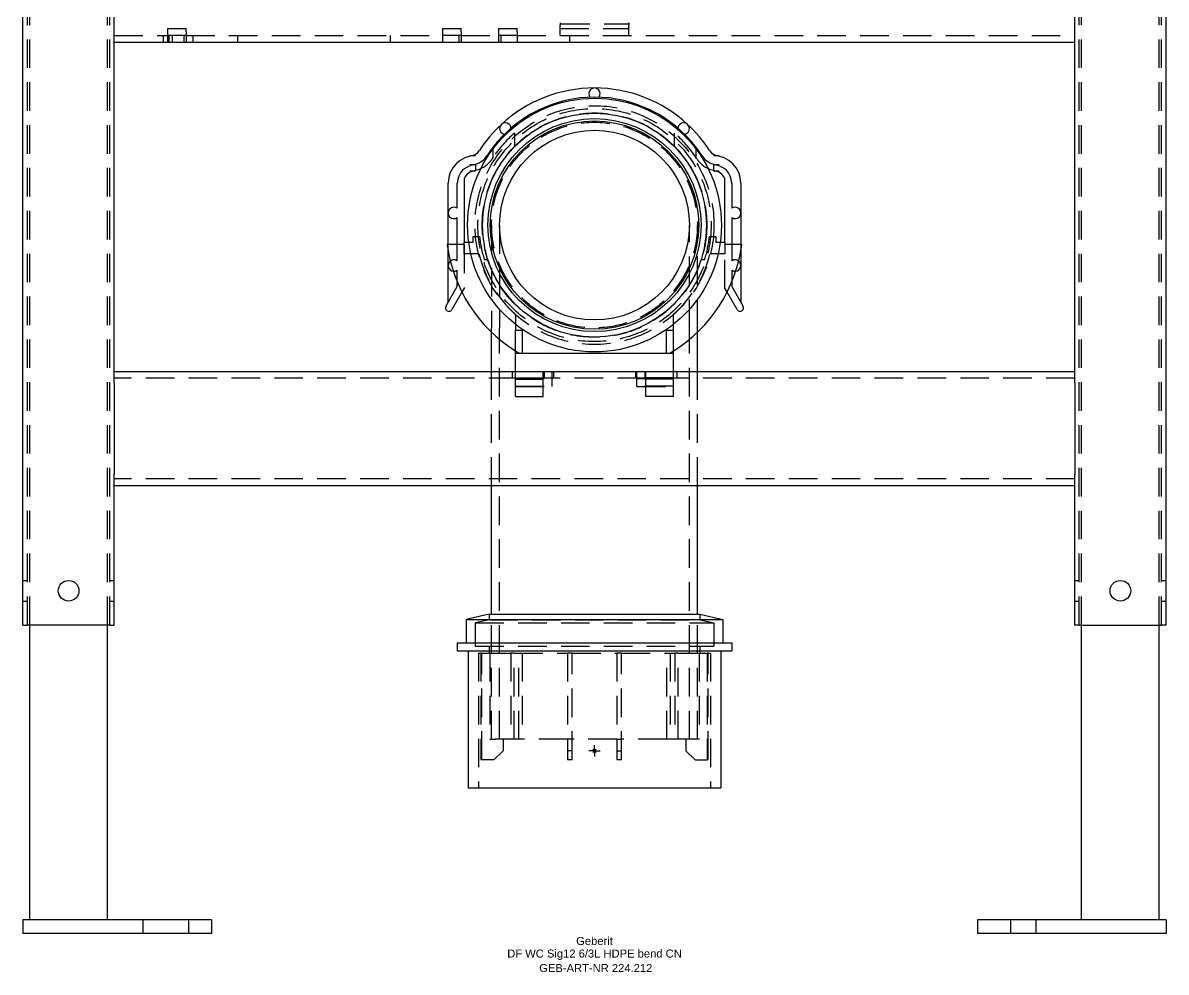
# Model space of a CAD drawing. Header units: millimetres. Extents: x -250 to 250, y -97 to 1135.
# Drawn here: x -250 to 250, y -96.9 to 318.5 of the extents above; entities that cross this region are included whole.
import ezdxf
from ezdxf.enums import TextEntityAlignment as Align

# ---------------------------------------------------------------- set-up
doc = ezdxf.new("R2010")
doc.units = ezdxf.units.MM
doc.linetypes.add('DASHED', pattern=[0.75, 0.5, -0.25])
doc.layers.get('0').update_dxf_attribs({"linetype": 'CONTINUOUS'})
for name, color, linetype, lineweight in [('Arbeitspunkt(DIN)', 7, 'CONTINUOUS', 25), ('GEB-ART-NR', 1, 'CONTINUOUS', 18), ('GEB-BEZUG', 2, 'CONTINUOUS', 25), ('GEB-TEXT', 5, 'CONTINUOUS', 18)]:
    doc.layers.add(name, color=color, linetype=linetype, lineweight=lineweight)
doc.layers.add('GEB-KONTUR-A', color=5, linetype='CONTINUOUS')
doc.layers.add('GEB-VERDECKT', color=2, linetype='DASHED')
doc.styles.get("Standard").update_dxf_attribs({"font": 'arial.ttf'})

# ---------------------------------------------------------------- blocks, each defined once
blk = doc.blocks.new('Einfügepunkt')
at = {"layer": 'GEB-BEZUG'}
for p, q in [((-0.71, -0.71), (0.71, 0.71)), ((-0.71, 0.71), (0.71, -0.71))]:
    blk.add_line(p, q, dxfattribs=at)

msp = doc.modelspace()

# ---------------------------------------------------------------- linework, layer by layer
at = {"layer": 'Arbeitspunkt(DIN)', "ltscale": 25}
for q in [(-2.5, 0), (0, 2.5), (0, -2.5), (2.5, 0)]:
    msp.add_line((0, 0), q, dxfattribs=at)
at = {"layer": 'GEB-KONTUR-A', "ltscale": 25}
for p, q in [((-250, 55), (-250, 1133)), ((250, 55), (250, 1133)), ((-210, 314.5), (-210, 415.5)), ((210, 314.5), (210, 415.5)), ((-186.6, 316), (-178.6, 316)), ((-186.6, 314.5), (-186.6, 316)), ((-178.6, 314.5), (-178.6, 316)), ((-66.3, 316), (-58.3, 316)), ((-66.3, 314.5), (-66.3, 316)), ((-58.3, 314.5), (-58.3, 316)), ((-41.8, 316), (-33.8, 316)), ((-41.8, 314.5), (-41.8, 316)), ((-33.8, 314.5), (-33.8, 316)), ((-210, 310.76), (-210, 314.5)), ((-210, 165), (-210, 310.76)), ((-210, 310), (-186.6, 310)), ((-186.6, 310), (-186.6, 314.5)), ((-178.6, 313), (-186.6, 313)), ((-186.6, 310), (-178.6, 310)), ((-178.6, 314.5), (-178.6, 310)), ((-178.6, 310), (-66.3, 310)), ((-66.3, 310), (-66.3, 314.5)), ((-58.3, 313), (-66.3, 313)), ((-66.3, 310), (-58.3, 310)), ((-58.3, 314.5), (-58.3, 310)), ((-58.3, 310), (-41.8, 310)), ((-41.8, 310), (-41.8, 314.5)), ((-33.8, 313), (-41.8, 313)), ((-41.8, 310), (-33.8, 310)), ((-33.8, 314.5), (-33.8, 310)), ((-33.8, 310), (210, 310)), ((210, 310.76), (210, 314.5)), ((210, 165), (210, 310.76)), ((-52, 260.34), (-54.55, 260.34)), ((-44.5, 264), (-44.5, 263.17)), ((44.5, 263.17), (44.5, 264)), ((54.55, 260.34), (52, 260.34)), ((-52, 256.34), (-54.55, 256.34)), ((-52, 256.71), (-52, 256.34)), ((-52, 256.34), (-52, 253.98)), ((52, 256.71), (52, 256.34)), ((52, 256.34), (52, 253.98)), ((54.55, 256.34), (52, 256.34)), ((-57, 250.25), (-57, 222.5)), ((-54.55, 253.69), (-52, 253.69)), ((52, 253.69), (54.55, 253.69)), ((57, 222.5), (57, 250.25)), ((-64, 235.34), (-64, 248.34)), ((-60, 237.34), (-60, 248.34)), ((60, 248.34), (60, 237.34)), ((64, 248.34), (64, 235.34)), ((-64, 221.5), (-64, 235.34)), ((64, 235.34), (64, 221.5)), ((-60, 221.5), (-60, 233.34)), ((60, 233.34), (60, 221.5)), ((-57, 221.5), (-64.44, 221.5)), ((-57, 221.5), (-57, 222.5)), ((-57, 222.5), (-54.99, 222.5)), ((54.99, 222.5), (57, 222.5)), ((57, 222.5), (57, 221.5)), ((64.44, 221.5), (57, 221.5)), ((-64, 212.34), (-64, 218.64)), ((64, 218.64), (64, 212.34)), ((-64, 196.22), (-64, 212.34)), ((64, 212.34), (64, 196.22)), ((-60, 203.14), (-60, 205)), ((-64.93, 194.61), (-60, 203.14)), ((-57.99, 200.63), (-62.34, 193.09)), ((62.34, 193.09), (57.99, 200.63)), ((60, 205), (60, 203.14)), ((60, 203.14), (64.93, 194.61)), ((-45, 166), (-45, 183.1)), ((-34.5, 174), (-34.5, 184)), ((-34.5, 184), (-31.5, 184)), ((-31.5, 174), (-31.5, 184)), ((31.5, 184), (34.5, 184)), ((31.5, 174), (31.5, 184)), ((34.5, 174), (34.5, 184)), ((45, 166), (45, 183.1)), ((-34.5, 166), (-34.5, 174)), ((-34.5, 174), (34.5, 174)), ((34.5, 166), (34.5, 174)), ((-210, 166), (210, 166)), ((-210, 161), (-210, 165)), ((210, 161), (210, 165)), ((-210, 161), (-210, 121)), ((210, 161), (210, 121)), ((-210, 117), (-210, 121)), ((210, 117), (210, 121)), ((-210, 55), (-210, 117)), ((-210, 116), (210, 116)), ((-45, 59.75), (-45, 116)), ((45, 59.75), (45, 116)), ((210, 55), (210, 117)), ((-250, 55), (-248, 55)), ((-212, 55), (-248, 55)), ((-247, -74), (-247, 55)), ((-213, -74), (-213, 55)), ((-212, 55), (-210, 55)), ((-46.1, 59.75), (-56.1, 57.44)), ((-56.1, 57.44), (-56.1, 47.25)), ((-56.1, 57.44), (56.1, 57.44)), ((-46.1, 59.75), (46.1, 59.75)), ((46.1, 59.75), (56.1, 57.44)), ((56.1, 57.44), (56.1, 47.25)), ((212, 55), (210, 55)), ((212, 55), (248, 55)), ((213, -74), (213, 55)), ((247, -74), (247, 55)), ((250, 55), (248, 55)), ((-60, 47.25), (-60, 43.75)), ((-60, 47.25), (60, 47.25)), ((60, 47.25), (60, 43.75)), ((-60, 43.75), (60, 43.75)), ((-55.2, 43.75), (-55.2, -16.25)), ((55.2, 43.75), (55.2, -16.25)), ((-55.2, -16.25), (55.2, -16.25)), ((-250, -74), (-250, -80)), ((-167.5, -74), (-250, -74)), ((-167.5, -74), (-167.5, -80)), ((167.5, -74), (167.5, -80)), ((250, -74), (167.5, -74)), ((250, -74), (250, -80)), ((-167.5, -80), (-250, -80)), ((250, -80), (167.5, -80))]:
    msp.add_line(p, q, dxfattribs=at)
for centre, radius in [((0, 230), 55.5), ((0, 230), 49), ((0, 230), 46.6), ((0, 230), 45.6), ((0, 230), 41.5), ((-230, 70), 4.5), ((230, 70), 4.5)]:
    msp.add_circle(centre, radius, dxfattribs=at)
for centre, radius, start, end in [((0, 230), 60, 90, 132.7079), ((0, 287.5), 2.5, 322.127, 217.873), ((0, 230), 60, 47.2921, 90), ((0, 230), 56, 37.3785, 142.6215), ((0, 230), 60, 132.7079, 147.0641), ((-39, 272.25), 2.5, 4.8349, 260.5809), ((39, 272.25), 2.5, 279.4191, 175.1651), ((0, 230), 60, 32.9359, 47.2921), ((-52, 248.34), 12, 90, 180), ((-54.55, 265.34), 5, 270, 327.0641), ((-54.55, 265.34), 9, 286.4801, 327.0641), ((0, 230), 56, 142.6215, 147.0641), ((0, 230), 56, 32.9359, 37.3785), ((54.55, 265.34), 9, 212.9359, 253.5199), ((54.55, 265.34), 5, 212.9359, 270), ((52, 248.34), 12, 0, 90), ((-52, 248.34), 8, 90, 180), ((-54.55, 265.34), 9, 270, 286.4801), ((54.55, 265.34), 9, 253.5199, 270), ((52, 248.34), 8, 0, 90), ((-52, 248.34), 5.35, 90, 159.09), ((-54.55, 265.34), 11.65, 270, 282.6621), ((-54.55, 265.34), 11.65, 282.6621, 294.8023), ((54.55, 265.34), 11.65, 245.1977, 257.3379), ((54.55, 265.34), 11.65, 257.3379, 270), ((52, 248.34), 5.35, 20.91, 90), ((-61.5, 235.34), 2.5, 53.1301, 306.8699), ((61.5, 235.34), 2.5, 233.1301, 126.8699), ((0, 230), 65, 187.514, 237.9426), ((0, 230), 65, 302.0574, 352.486), ((-61.5, 212.34), 2.5, 128.951, 263.0914), ((61.5, 212.34), 2.5, 276.9087, 51.049), ((-63.64, 193.84), 1.5, 149.1638, 330), ((63.64, 193.84), 1.5, 210, 30.8362)]:
    msp.add_arc(centre, radius, start, end, dxfattribs=at)
at = {"layer": 'GEB-VERDECKT', "ltscale": 25}
for p, q in [((-248, 55), (-248, 1133)), ((-212, 55), (-212, 1133)), ((212, 55), (212, 1133)), ((248, 55), (248, 1133)), ((-247, 55), (-247, 386)), ((-213, 55), (-213, 386)), ((213, 55), (213, 386)), ((247, 55), (247, 386)), ((-15, 318.5), (-15, 317.5)), ((-15, 313), (-15, 317.5)), ((-15, 316), (15, 316)), ((-14.5, 318), (14.5, 318)), ((15, 318.5), (15, 317.5)), ((15, 313), (15, 317.5)), ((-210, 313), (-186.6, 313)), ((-188.5, 310), (-188.5, 313)), ((-186, 310), (-186, 313)), ((-184.5, 310), (-184.5, 313)), ((-179.5, 310), (-179.5, 313)), ((-178.6, 313), (-66.3, 313)), ((-175.5, 310), (-175.5, 313)), ((-156, 310), (-156, 313)), ((-89.25, 310), (-89.25, 313)), ((-59.25, 310), (-59.25, 313)), ((-58.3, 313), (-41.8, 313)), ((-40.75, 310), (-40.75, 313)), ((-33.8, 313), (210, 313)), ((-10.75, 310), (-10.75, 313)), ((-35, 270.27), (-35, 264.29)), ((35, 264.29), (35, 270.27)), ((-44.5, 263.17), (-44.5, 259.43)), ((44.5, 259.43), (44.5, 263.17)), ((-45, 230), (-45, 185)), ((-41.5, 230), (-41.5, 185)), ((41.5, 185), (41.5, 230)), ((45, 185), (45, 230)), ((-53, 222.5), (-53, 225)), ((-53, 225), (-50.25, 225)), ((50.25, 225), (53, 225)), ((53, 225), (53, 222.5)), ((-64, 218.64), (-64, 221.5)), ((-60, 214.34), (-60, 221.5)), ((-57, 221.5), (-57, 202.34)), ((-57, 217.5), (-57, 221.5)), ((-54.99, 222.5), (-53, 222.5)), ((53, 222.5), (54.99, 222.5)), ((57, 202.34), (57, 221.5)), ((57, 221.5), (57, 217.5)), ((60, 221.5), (60, 214.34)), ((64, 221.5), (64, 218.64)), ((-50.58, 217.5), (-57, 217.5)), ((-48.22, 215), (-46.75, 215)), ((46.75, 215), (48.22, 215)), ((57, 217.5), (50.58, 217.5)), ((-60, 205), (-60, 210.34)), ((60, 210.34), (60, 205)), ((-57, 202.34), (-57.99, 200.63)), ((57.99, 200.63), (57, 202.34)), ((-34.5, 190.96), (-34.5, 184)), ((34.5, 184), (34.5, 190.96)), ((-45, 183.1), (-45, 185)), ((-41.5, 5), (-41.5, 185)), ((41.5, 5), (41.5, 185)), ((45, 183.1), (45, 185)), ((-45, 116), (-45, 166)), ((-36, 166), (-36, 163)), ((-34.5, 164.85), (-34.5, 166)), ((-22.5, 162.55), (-22.5, 166)), ((-22, 166), (-22, 163)), ((-18.5, 164.85), (-18.5, 166)), ((-18, 166), (-18, 163)), ((18, 166), (18, 163)), ((18.5, 164.85), (18.5, 166)), ((22, 166), (22, 163)), ((22.5, 162.55), (22.5, 166)), ((34.5, 164.85), (34.5, 166)), ((36, 166), (36, 163)), ((45, 116), (45, 166)), ((210, 163), (-210, 163)), ((-34.5, 163.1), (-34.5, 164.85)), ((-34.5, 159.59), (-34.5, 163.1)), ((-34.5, 163.1), (-18.5, 163.1)), ((-34.5, 162.85), (-18.5, 162.85)), ((-34.5, 162.55), (-22.5, 162.55)), ((-22.5, 155), (-22.5, 162.55)), ((-18.5, 163.1), (-18.5, 164.85)), ((-18.5, 159.59), (-18.5, 163.1)), ((18.5, 163.1), (18.5, 164.85)), ((34.5, 163.1), (18.5, 163.1)), ((18.5, 159.59), (18.5, 163.1)), ((18.5, 162.85), (34.5, 162.85)), ((34.5, 162.55), (22.5, 162.55)), ((22.5, 155), (22.5, 162.55)), ((34.5, 163.1), (34.5, 164.85)), ((34.5, 159.59), (34.5, 163.1)), ((-34.5, 159.37), (-34.5, 159.59)), ((-34.5, 159.59), (-18.5, 159.59)), ((-34.5, 159.37), (-34.5, 159.35)), ((-34.5, 159.35), (-18.5, 159.35)), ((-34.5, 155), (-34.5, 159.35)), ((-34.5, 155), (-22.5, 155)), ((-18.5, 159.37), (-18.5, 159.59)), ((-18.5, 159.37), (-18.5, 159.35)), ((34.5, 159.59), (18.5, 159.59)), ((18.5, 159.37), (18.5, 159.59)), ((18.5, 159.37), (18.5, 159.35)), ((18.5, 159.35), (34.5, 159.35)), ((34.5, 155), (22.5, 155)), ((34.5, 159.37), (34.5, 159.59)), ((34.5, 159.37), (34.5, 159.35)), ((34.5, 155), (34.5, 159.35)), ((210, 119), (-210, 119)), ((-250, 74.5), (-248, 74.5)), ((-212, 74.5), (-210, 74.5)), ((210, 74.5), (212, 74.5)), ((248, 74.5), (250, 74.5)), ((-250, 65.5), (-248, 65.5)), ((-212, 65.5), (-210, 65.5)), ((210, 65.5), (212, 65.5)), ((248, 65.5), (250, 65.5)), ((-46.1, 57.3), (-52.15, 55.9)), ((-52.15, 55.9), (-52.15, 45.75)), ((-52.15, 55.9), (52.15, 55.9)), ((-46.1, 59.75), (-46.1, 57.3)), ((-46.1, 57.3), (46.1, 57.3)), ((-45, 5), (-45, 59.75)), ((45, 5), (45, 59.75)), ((46.1, 59.75), (46.1, 57.3)), ((46.1, 57.3), (52.15, 55.9)), ((52.15, 55.9), (52.15, 45.75)), ((-52.15, 45.75), (52.15, 45.75)), ((-46.1, 45.75), (-46.1, 42.75)), ((46.1, 45.75), (46.1, 42.75)), ((-50.68, 42.75), (-50.68, -16.25)), ((-50.68, 42.75), (-49.72, 42.75)), ((-49.72, 42.75), (-49.72, -4)), ((-49.28, 42.75), (-49.72, 42.75)), ((-49.28, -4), (-49.28, 42.75)), ((-49.28, 42.75), (-36.53, 42.75)), ((-45.72, 42.75), (-45.72, 5)), ((-35.12, 42.75), (-36.53, 42.75)), ((-36.53, 42.75), (-36.53, 5)), ((-35.12, 42.75), (-11.8, 42.75)), ((-35.12, 5), (-35.12, 42.75)), ((-33.04, 5), (-33.04, 42.75)), ((-31.63, 42.75), (-31.63, 5)), ((-11.8, 42.75), (-11.8, -4)), ((-9.8, 42.75), (-11.8, 42.75)), ((-9.8, -4), (-9.8, 42.75)), ((-9.8, 42.75), (9.8, 42.75)), ((9.8, 42.75), (9.8, -4)), ((11.8, 42.75), (9.8, 42.75)), ((11.8, -4), (11.8, 42.75)), ((11.8, 42.75), (35.12, 42.75)), ((31.63, 5), (31.63, 42.75)), ((33.04, 42.75), (33.04, 5)), ((35.12, 42.75), (35.12, 5)), ((36.53, 42.75), (35.12, 42.75)), ((36.53, 42.75), (49.28, 42.75)), ((36.53, 5), (36.53, 42.75)), ((45.72, 42.75), (45.72, 5)), ((49.28, 42.75), (49.28, -4)), ((49.72, 42.75), (49.28, 42.75)), ((49.72, -4), (49.72, 42.75)), ((49.72, 42.75), (50.67, 42.75)), ((50.67, 42.75), (50.67, -16.25)), ((-45.72, 5), (-43.43, 5)), ((-36.53, 5), (-43.43, 5)), ((-40, 5), (-40, 0)), ((-35.12, 5), (-36.53, 5)), ((-31.63, 5), (-35.12, 5)), ((-11.8, 5), (-31.63, 5)), ((-9.8, 5), (-11.8, 5)), ((9.8, 5), (-9.8, 5)), ((9.8, 5), (11.8, 5)), ((31.63, 5), (11.8, 5)), ((35.12, 5), (31.63, 5)), ((36.53, 5), (35.12, 5)), ((43.43, 5), (36.53, 5)), ((40, 5), (40, 0)), ((45.72, 5), (43.43, 5)), ((-40, 0), (-44, -4)), ((-9.8, 0), (-11.8, 0)), ((9.8, 0), (11.8, 0)), ((40, 0), (44, -4)), ((-49.28, -4), (-49.72, -4)), ((-44, -4), (-49.28, -4)), ((-9.8, -4), (-11.8, -4)), ((11.8, -4), (9.8, -4)), ((44, -4), (49.28, -4)), ((49.72, -4), (49.28, -4)), ((-197.5, -74), (-197.5, -80)), ((-177.5, -74), (-177.5, -80)), ((182, -74), (182, -80)), ((193, -74), (193, -80))]:
    msp.add_line(p, q, dxfattribs=at)
for radius in [52.25, 51, 49.1, 45]:
    msp.add_circle((0, 230), radius, dxfattribs=at)
for centre, radius, start, end in [((-14.5, 318.5), 0.5, 180, 270), ((14.5, 318.5), 0.5, 270, 0), ((0, 230), 53.35, 130.9966, 146.5197), ((0, 230), 53.35, 33.4803, 49.0034), ((-54.55, 265.34), 11.65, 294.8023, 327.0641), ((0, 230), 53.35, 146.5197, 147.0641), ((0, 230), 53.35, 32.9359, 33.4803), ((54.55, 265.34), 11.65, 212.9359, 245.1977), ((0, 230), 50.5, 185.6822, 197.2793), ((0, 230), 50.5, 342.7207, 354.3178), ((0, 230), 52.1, 193.882, 228.533), ((0, 230), 52.1, 311.467, 346.118), ((-61.5, 212.34), 2.5, 53.1301, 128.951), ((-61.5, 212.34), 2.5, 263.0914, 306.8699), ((61.5, 212.34), 2.5, 51.049, 126.8699), ((61.5, 212.34), 2.5, 233.1301, 276.9087), ((0, 230), 65, 237.9426, 239.4898), ((0, 230), 65, 300.5102, 302.0574)]:
    msp.add_arc(centre, radius, start, end, dxfattribs=at)

# ---------------------------------------------------------------- block references
at = {"ltscale": 25}
msp.add_blockref('Einfügepunkt', (0, 0), dxfattribs=at)

# ---------------------------------------------------------------- texts
at = {"layer": 'GEB-ART-NR'}
msp.add_text('GEB-ART-NR 224.212', height=3.5, dxfattribs=at).set_placement((0.55, -96.84), align=Align.CENTER)
at = {"layer": 'GEB-TEXT'}
for s, p in [('Geberit', (0, -85)), ('DF WC Sig12 6/3L HDPE bend CN', (0, -90.5))]:
    msp.add_text(s, height=3.5, dxfattribs=at).set_placement(p, align=Align.CENTER)

doc.saveas('drawing.dxf')
